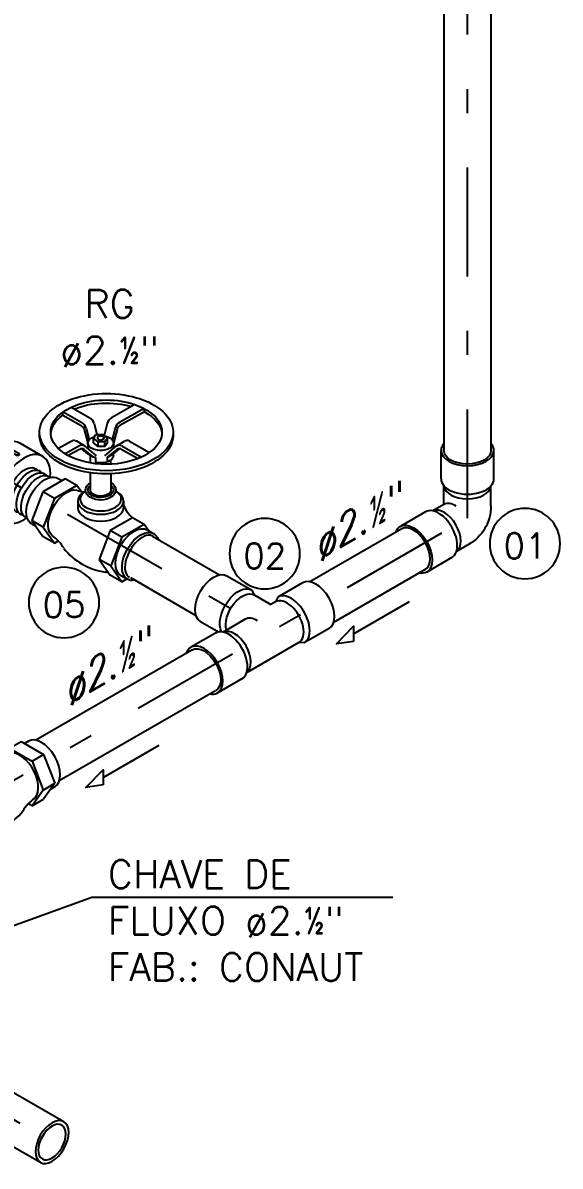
# Model space of a CAD drawing. Header units: millimetres. Extents: x 0 to 114, y 0 to 82.
# Drawn here: x 20.153 to 22.376, y 7.013 to 11.742 of the extents above; entities that cross this region are included whole.
import ezdxf
from ezdxf.enums import TextEntityAlignment as Align

# ---------------------------------------------------------------- set-up
doc = ezdxf.new("R2010")
doc.units = ezdxf.units.MM
doc.linetypes.add('DASHDOT', pattern=[1, 0.5, -0.25, 0, -0.25])
for name, color, linetype in [('INC-DETALHES', 7, 'Continuous'), ('INC-DETALHES-TXT', 7, 'Continuous'), ('tinterno', 252, 'Continuous')]:
    doc.layers.add(name, color=color, linetype=linetype)
doc.styles.add('25', font='ROMANS.SHX', dxfattribs={"width": 0.7, "height": 0.05})
doc.styles.add('60-50', font='romans.shx', dxfattribs={"height": 0.08})
doc.styles.add('60-75', font='romans.shx', dxfattribs={"height": 0.12})
doc.dimstyles.new('SETAS50', dxfattribs={"dimtxt": 0.08, "dimasz": 0.1, "dimexe": 0.15, "dimexo": 0, "dimgap": 0.1, "dimtad": 1, "dimzin": 10, "dimdsep": 46, "dimtxsty": '60-50', "dimblk1": 'OPEN', "dimblk2": 'OPEN', "dimsah": 1, "dimcen": 0, "dimclrd": 8, "dimclre": 8, "dimclrt": 7, "dimadec": 0, "dimazin": 0, "dimtfac": 1, "dimtix": 1, "dimtmove": 2, "dimatfit": 3, "dimldrblk": 'OPEN', "dimfxl": 0.15, "dimtolj": 1, "dimtzin": 6, "dimarcsym": 0})

# ---------------------------------------------------------------- blocks, each defined once
blk = doc.blocks.new('nipel')
for p, q in [((0.0266, 0.108, -0.0234), (-0.0212, 0.0803, -0.0234)), ((0.1068, -0.0309, -0.0234), (0.0589, -0.0586, -0.0234))]:
    blk.add_line(p, q)
at = {"extrusion": (0, 0, -1)}
for centre, major_axis, ratio, start_param, end_param in [((0.0667, 0.0385, -0.0468), (0.0401, -0.0694), 0.57735, -3.141593, 0), ((0.1042, 0.0602, -0.0468), (0.025, -0.0433), 0.543752, 2.902493, 6.522284), ((0.0188, 0.0109, -0.0234), (-0.0401, 0.0694), 0.57735, -0.89745, 0), ((0.0188, 0.0109, -0.0234), (0.0401, -0.0694), 0.57735, 0, 0.89745)]:
    blk.add_ellipse(centre, major_axis=major_axis, ratio=ratio, start_param=start_param, end_param=end_param, dxfattribs=at)
for centre, start_param, end_param in [((0.0096, 0.0056), 2.935794, 6.488984), ((0.0188, 0.0109, -0.0234), 2.94446, 6.480318), ((-0.0098, -0.0057), 3.141593, 6.283185), ((0, 0), 2.931316, 6.493462)]:
    blk.add_ellipse(centre, major_axis=(-0.025, 0.0433), ratio=0.543752, start_param=start_param, end_param=end_param)
at = {"layer": 'tinterno'}
for p, q in [((0.0285, 0.0853, -0.0234), (0.0571, 0.1018, -0.0234)), ((0.032, 0.0816, -0.0234), (0.0606, 0.0981, -0.0234)), ((0.0688, 0.0426, -0.0234), (0.0974, 0.0591, -0.0234)), ((0.0714, 0.0384, -0.0234), (0.0999, 0.0548, -0.0234)), ((0.0866, -0.0131, -0.0234), (0.1153, 0.0034, -0.0234)), ((0.0881, -0.018, -0.0234), (0.1167, -0.0014, -0.0234))]:
    blk.add_line(p, q, dxfattribs=at)
at = {"layer": 'tinterno', "extrusion": (0, 0, -1)}
for centre, major_axis, ratio, start_param, end_param in [((0.0586, 0.0993, -0.0234), (-0.00144, 0.0025), 0.577218, 0, 2.374054), ((0.0188, 0.0109, -0.0234), (-0.0401, 0.0694), 0.57735, 0, 3.141593), ((0.0299, 0.0827, -0.0234), (0.00144, -0.0025), 0.57735, 2.338223, 5.515759), ((0.0299, 0.0173, -0.0234), (0.0401, -0.0694), 0.57735, 3.891047, 3.962934), ((0.0987, 0.057, -0.0234), (-0.00125, 0.00217), 0.57735, -0.015616, 3.157208), ((0.07, 0.0404, -0.0234), (-0.00125, 0.00217), 0.57735, -0.015616, 3.157208), ((0.0299, 0.0173, -0.0234), (0.0401, -0.0694), 0.57735, 4.681158, 4.74362), ((0.1153, 0.0011, -0.0234), (0.00144, -0.0025), 0.57735, 3.909019, 6.283185), ((0.0866, -0.0155, -0.0234), (-0.00144, 0.0025), 0.57735, 0.767426, 3.944963), ((0.0299, 0.0173, -0.0234), (0.0401, -0.0694), 0.57735, -0.821342, -0.749455)]:
    blk.add_ellipse(centre, major_axis=major_axis, ratio=ratio, start_param=start_param, end_param=end_param, dxfattribs=at)
blk = doc.blocks.new('SETA2')
at = {"color": 252}
blk.add_line((0.004129, 0), (0, 0), dxfattribs=at)
at = {"color": 7}
blk.add_lwpolyline([(0.004129, -0.000486), (0.005395, -0.000004), (0.004129, 0.000486), (0.004129, -0.000486)], dxfattribs=at)
blk = doc.blocks.new('vr')
blk.add_hatch(color=7).paths.add_polyline_path([(0.0396, 0.0758), (0.0846, 0.0788), (0.0745, 0.0847), (0.0931, 0.0954), (0.0737, 0.1067), (0.055, 0.0959), (0.0449, 0.1018)])
at = {"color": 7, "extrusion": (-0.707107, -0.408248, 0.57735)}
for p, q in [((0.0952, 0.1038, -0.3383), (0.1019, 0.1134, -0.3233)), ((0.1203, 0.124, -0.3233), (0.156, 0.1034, -0.2941)), ((0.156, 0.1034, -0.2941), (0.1739, 0.0574, -0.3048)), ((0.0129, 0.0618, -0.322), (0.0485, 0.0412, -0.2929)), ((0.1739, 0.0574, -0.3048), (0.156, 0.032, -0.3446)), ((-0.0123, 0.0414, -0.3373), (-0.0055, 0.0512, -0.322)), ((0.0485, 0.0412, -0.2929), (0.0662, -0.0046, -0.3036)), ((0.1376, 0.0213, -0.3446), (0.1316, 0.0248, -0.3495)), ((0.0662, -0.0046, -0.3036), (0.0485, -0.0299, -0.3432)), ((0.0301, -0.0405, -0.3432), (0.022, -0.0358, -0.3499))]:
    blk.add_line(p, q, dxfattribs=at)
at = {"color": 7}
for p, q in [((0.1019, 0.1134, -0.3233), (0.1203, 0.124, -0.3233)), ((0.132, 0.1247), (0.1256, 0.121)), ((0.0931, 0.0954), (0.0745, 0.0847)), ((0.0274, 0.0884), (0.0274, 0.0776)), ((0.0396, 0.0758), (0.0846, 0.0788)), ((0.0846, 0.0788), (0.0745, 0.0847)), ((0.1003, 0.0884), (0.1003, 0.0776)), ((-0.0055, 0.0512, -0.322), (0.0129, 0.0618, -0.322)), ((-0.0105, 0.0424), (-0.021, 0.0364)), ((0.1739, 0.0519), (0.1674, 0.0482)), ((0.1376, 0.0213, -0.3446), (0.156, 0.032, -0.3446)), ((0.0315, -0.0303), (0.021, -0.0364)), ((0.0301, -0.0405, -0.3432), (0.0485, -0.0299, -0.3432))]:
    blk.add_line(p, q, dxfattribs=at)
at = {"color": 252, "extrusion": (-0.707107, -0.408248, 0.57735)}
for p, q in [((0.1019, 0.1134, -0.3233), (0.1376, 0.0927, -0.2941)), ((0.1376, 0.0927, -0.2941), (0.1555, 0.0467, -0.3048)), ((-0.0055, 0.0512, -0.322), (0.0301, 0.0306, -0.2929)), ((0.1555, 0.0467, -0.3048), (0.1376, 0.0213, -0.3446)), ((0.0301, 0.0306, -0.2929), (0.0479, -0.0152, -0.3036)), ((0.0479, -0.0152, -0.3036), (0.0301, -0.0405, -0.3432))]:
    blk.add_line(p, q, dxfattribs=at)
at = {"color": 2}
for p, q in [((0.0396, 0.0758), (0.0449, 0.1018)), ((0.055, 0.0959), (0.0449, 0.1018)), ((0.0737, 0.1067), (0.055, 0.0959)), ((0.0931, 0.0954), (0.0737, 0.1067))]:
    blk.add_line(p, q, dxfattribs=at)
at = {"color": 252}
for p, q in [((0.1376, 0.0927, -0.2941), (0.156, 0.1034, -0.2941)), ((0.1555, 0.0467, -0.3048), (0.1739, 0.0574, -0.3048)), ((0.0301, 0.0306, -0.2929), (0.0485, 0.0412, -0.2929)), ((0.0479, -0.0152, -0.3036), (0.0662, -0.0046, -0.3036))]:
    blk.add_line(p, q, dxfattribs=at)
at = {"color": 7}
for centre, radius, start, end in [((0.0866, 0.1401), 0.0373, 275.9013, 293.8607), ((-0.0279, 0.107, -0.322), 0.0609, 312.0264, 335.1222), ((0.1786, -0.0193), 0.0644, 125.0533, 149.9281), ((0.041, 0.0786), 0.1049, 278.7164, 321.2836), ((0.0746, -0.1409, -0.1161), 0.1172, 98.7164, 101.5649)]:
    blk.add_arc(centre, radius, start, end, dxfattribs=at)
for centre, start_param, end_param in [((0.1529, 0.0883), 3.141593, 6.283185), ((0.118, 0.0679), 3.141593, 6.081779), ((0.0105, 0.0061), 3.141593, 6.283185), ((0, 0), 0, 0.466483), ((0, 0), 2.67511, 3.187706)]:
    blk.add_ellipse(centre, major_axis=(-0.021, 0.0364), ratio=0.57735, start_param=start_param, end_param=end_param, dxfattribs=at)
at = {"color": 7, "extrusion": (0, 0, -1)}
for centre, major_axis, ratio, start_param, end_param in [((0.0638, 0.0884), (0.0365, 0), 0.57735, 3.141593, 6.283185), ((0.0638, 0.0776), (-0.0365, 0), 0.57735, 3.141593, 6.283185), ((0, 0), (-0.0188, 0.0325), 0.518014, -0.067265, 3.208858)]:
    blk.add_ellipse(centre, major_axis=major_axis, ratio=ratio, start_param=start_param, end_param=end_param, dxfattribs=at)
at = {"color": 252, "extrusion": (0, 0, -1)}
blk.add_ellipse((0.0638, 0.0884), major_axis=(-0.0365, 0), ratio=0.57735, start_param=3.141593, end_param=6.283185, dxfattribs=at)
at = {"color": 252}
blk.add_ellipse((0, 0), major_axis=(-0.021, 0.0364), ratio=0.57735, start_param=3.187706, end_param=6.283185, dxfattribs=at)
blk = doc.blocks.new('S1AD321')
at = {"color": 252}
blk.add_circle((0, 0), 0.0562, dxfattribs=at)
at = {"color": 7, "style": '25'}
blk.add_attdef('DETALHE', text='', height=0.04, dxfattribs=at).set_placement((0, -0.0235), align=Align.CENTER)
for tag, flags, p in [('DESCRICAO', 1, (0, -0.0868)), ('MARCA', 1, (0, -0.1502)), ('QUANT.', 3, (0, -0.2175))]:
    blk.add_attdef(tag, text='', height=0.04, dxfattribs=dict(at, flags=flags)).set_placement(p, align=Align.CENTER)
blk = doc.blocks.new('tei1')
for p, q in [((-0.0562, 0.1034), (-0.0562, 0.1641)), ((0.0562, 0.1034), (0.0562, 0.1641)), ((-0.0934, 0.1188), (-0.0549, 0.0966)), ((-0.05, 0.0341), (-0.05, 0.0886)), ((0.05, -0.0399), (0.05, 0.0886)), ((-0.1496, 0.0215), (-0.0971, -0.0089)), ((-0.0971, -0.0089), (-0.0854, -0.0084)), ((-0.0854, -0.0084), (-0.05, -0.0289)), ((-0.0562, -0.0498), (-0.05, -0.0399)), ((-0.05, -0.0399), (-0.05, -0.0289)), ((0.0562, -0.0498), (0.05, -0.0399)), ((-0.0562, -0.1105), (-0.0562, -0.0498)), ((0.0562, -0.1105), (0.0562, -0.0498))]:
    blk.add_line(p, q)
at = {"extrusion": (0, 0, -1)}
for centre, major_axis, start_param, end_param in [((0, 0.1641, -0.4677), (0.0562, 0), 3.135616, 3.615755), ((0, 0.1641, -0.4677), (0.0562, 0), -0.474162, 0), ((0, 0.1034, -0.4677), (-0.0562, 0), 5.80674, 6.283185), ((0, 0.1034, -0.4677), (-0.0562, 0), 3.141593, 3.618038), ((0, -0.1105), (-0.0562, 0), 3.141593, 6.283185)]:
    blk.add_ellipse(centre, major_axis=major_axis, ratio=0.57735, start_param=start_param, end_param=end_param, dxfattribs=at)
for centre, major_axis, ratio in [((0, 0.1641, -0.4677), (0.05, 0), 0.577374), ((-0.1215, 0.0702, -0.1581), (-0.0281, -0.0487), 0.57735)]:
    blk.add_ellipse(centre, major_axis=major_axis, ratio=ratio, start_param=3.141593, end_param=6.283185)
at = {"layer": 'tinterno', "extrusion": (0, 0, -1)}
for centre, major_axis, start_param, end_param in [((0, 0.1641, -0.4677), (0.0562, 0), 0, 3.135616), ((0, 0.0899, -0.4677), (-0.05, 0), 3.19046, 6.234318), ((0, 0.1034, -0.4677), (-0.0562, 0), 3.618038, 5.80674), ((0, 0.0341, -0.3129), (0.05, 0), 2.321606, 3.141593), ((0, -0.0399), (0.05, 0), 0, 3.141593), ((0, -0.0498), (0.0562, 0), 0, 3.141593)]:
    blk.add_ellipse(centre, major_axis=major_axis, ratio=0.57735, start_param=start_param, end_param=end_param, dxfattribs=at)
at = {"layer": 'tinterno'}
for centre, major_axis, start_param in [((-0.069, 0.0398, -0.1581), (0.0281, 0.0487), 0.344779), ((-0.0604, 0.0349, -0.1581), (0.025, 0.0433), 0.487246)]:
    blk.add_ellipse(centre, major_axis=major_axis, ratio=0.57735, start_param=start_param, end_param=3.141593, dxfattribs=at)
blk = doc.blocks.new('j90i3')
for p, q in [((-0.0562, 0.0833), (-0.0562, 0.144)), ((0.0562, 0.0833), (0.0562, 0.144)), ((-0.05, 0.026), (-0.05, 0.0685)), ((0.05, 0.0289), (0.05, 0.0685)), ((0.05, 0.0289), (0.0734, 0.0153)), ((0.0894, 0.0133), (0.1418, -0.017)), ((-0.0025, -0.0563), (0.0234, -0.0713)), ((0.0332, -0.084), (0.0867, -0.1149, 0.4677))]:
    blk.add_line(p, q)
blk.add_arc((0.045, 0.026), 0.095, 180, 240)
at = {"extrusion": (0, 0, -1)}
for centre, major_axis, ratio, start_param, end_param in [((0, 0.144), (0.0562, 0), 0.57735, 3.135616, 3.615755), ((0, 0.144), (0.0562, 0), 0.57735, -0.474162, 0), ((0, 0.0833), (-0.0562, 0), 0.57735, 5.809061, 6.283185), ((0, 0.0833), (-0.0562, 0), 0.57735, 3.141593, 3.615717), ((0.0613, -0.0354), (0.0281, 0.0487), 0.57735, 5.809061, 6.283185), ((0.1148, -0.0663, 0.4677), (0.025, 0.0433), 0.577374, 3.141593, 6.283185), ((0.0613, -0.0354), (0.0281, 0.0487), 0.57735, 3.141593, 3.615717)]:
    blk.add_ellipse(centre, major_axis=major_axis, ratio=ratio, start_param=start_param, end_param=end_param, dxfattribs=at)
for centre, major_axis, ratio, start_param, end_param in [((0, 0.144), (0.05, 0), 0.577374, 3.141593, 6.283185), ((0.1148, -0.0663, 0.4677), (0.0281, 0.0487), 0.57735, -0.474162, 0), ((0.1148, -0.0663, 0.4677), (0.0281, 0.0487), 0.57735, 3.135616, 3.615755)]:
    blk.add_ellipse(centre, major_axis=major_axis, ratio=ratio, start_param=start_param, end_param=end_param)
at = {"layer": 'tinterno', "extrusion": (0, 0, -1)}
for centre, major_axis, start_param, end_param in [((0, 0.144), (0.0562, 0), 0, 3.135616), ((0, 0.0833), (-0.0562, 0), 3.615717, 5.809061), ((0, 0.0698), (-0.05, 0), 3.19046, 6.234318), ((0.025, -0.0144), (-0.025, -0.0433), 2.321606, 3.141593), ((0.0496, -0.0286), (0.025, 0.0433), 3.19046, 6.234318), ((0.0613, -0.0354), (0.0281, 0.0487), 3.615717, 5.809061)]:
    blk.add_ellipse(centre, major_axis=major_axis, ratio=0.57735, start_param=start_param, end_param=end_param, dxfattribs=at)
at = {"layer": 'tinterno'}
blk.add_ellipse((0.1148, -0.0663, 0.4677), major_axis=(0.0281, 0.0487), ratio=0.57735, start_param=0, end_param=3.135616, dxfattribs=at)
blk = doc.blocks.new('_OPEN')
at = {"color": 0, "linetype": 'ByBlock'}
for p, q in [((-1, 0.167), (0, 0)), ((0, 0), (-1, -0.167)), ((0, 0), (-1, 0))]:
    blk.add_line(p, q, dxfattribs=at)
blk = doc.blocks.new('A$C31790487')
at = {"layer": 'INC-DETALHES', "color": 252, "linetype": 'DASHDOT', "ltscale": 0.5}
for p, q in [((-2.1568, -10.8039, -0.0556), (-2.1568, -8.0505, -0.0556)), ((-3.5571, -10.5171, -0.0556), (-2.6086, -11.0647, -0.0556)), ((-3.8757, -11.7963, -0.0556), (-2.1568, -10.8039, -0.0556)), ((-4.8458, -11.2362, -0.0556), (-3.1488, -12.2157, -2.6348))]:
    blk.add_line(p, q, dxfattribs=at)
at = {"layer": 'INC-DETALHES'}
for p, q in [((-2.2108, -8.1788, -0.0556), (-2.2108, -10.6484, -0.0556)), ((-2.1028, -8.1788, -0.0556), (-2.1028, -10.6484, -0.0556)), ((-2.3079, -10.8287, -0.0556), (-2.5187, -10.9504, -0.0556)), ((-2.2539, -10.9223, -0.0556), (-2.4647, -11.044, -0.0556)), ((-2.7901, -11.1072, -0.0556), (-3.1488, -11.3142, -0.0556)), ((-2.7361, -11.2007, -0.0556), (-3.0948, -11.4078, -0.0556))]:
    blk.add_line(p, q, dxfattribs=at)
at = {"layer": 'INC-DETALHES', "color": 7}
for p, q in [((-3.0866, -10.5673, -0.0556), (-3.0859, -10.5596, -0.0556)), ((-3.0677, -10.5491, -0.0556), (-3.0248, -10.5734, -0.0556)), ((-2.9208, -10.5429, -0.0556), (-2.9747, -10.5734, -0.0556)), ((-2.8991, -10.5596, -0.0556), (-2.9553, -10.5914, -0.0556)), ((-2.8991, -10.5596, -0.0556), (-2.9, -10.5519, -0.0556)), ((-3.0866, -10.5673, -0.0556), (-3.0442, -10.5914, -0.0556)), ((-3.0147, -10.5866, -0.0556), (-3.0081, -10.6117, -0.0556)), ((-2.9848, -10.5866, -0.0556), (-2.9919, -10.6139, -0.0556)), ((-3.0374, -10.6002, -0.0556), (-3.0291, -10.6314, -0.0556)), ((-2.9621, -10.6002, -0.0556), (-2.9703, -10.6314, -0.0556)), ((-3.066, -10.6269, -0.0556), (-3.0966, -10.6442, -0.0556)), ((-3.0366, -10.6378, -0.0556), (-3.0546, -10.6273, -0.0556)), ((-3.0095, -10.6604, -0.0556), (-3.036, -10.6381, -0.0556)), ((-3.0291, -10.6314, -0.0556), (-3.0291, -10.6439, -0.0556)), ((-3.016, -10.6311, -0.0556), (-3.016, -10.6201, -0.0556)), ((-2.9899, -10.6604, -0.0556), (-2.9634, -10.6381, -0.0556)), ((-2.9843, -10.631, -0.0556), (-2.9843, -10.6199, -0.0556)), ((-2.9703, -10.6314, -0.0556), (-2.9703, -10.6439, -0.0556)), ((-2.9629, -10.6378, -0.0556), (-2.9448, -10.6273, -0.0556)), ((-2.9334, -10.6269, -0.0556), (-2.8874, -10.6529, -0.0556)), ((-3.0485, -10.6459, -0.0556), (-3.074, -10.6603, -0.0556)), ((-3.0291, -10.6563, -0.0556), (-3.0432, -10.6445, -0.0556)), ((-3.0158, -10.664, -0.0556), (-3.0291, -10.6562, -0.0556)), ((-3.0241, -10.6591, -0.0556), (-3.0241, -10.677, -0.0556)), ((-3.0113, -10.6648, -0.0556), (-3.0113, -10.6756, -0.0556)), ((-2.9837, -10.664, -0.0556), (-2.9703, -10.6562, -0.0556)), ((-2.9836, -10.6739, -0.0556), (-2.9837, -10.664, -0.0556)), ((-2.9703, -10.6563, -0.0556), (-2.9563, -10.6445, -0.0556)), ((-2.9703, -10.66, -0.0556), (-2.9703, -10.6562, -0.0556)), ((-2.9509, -10.6459, -0.0556), (-2.9137, -10.667, -0.0556)), ((-2.976, -10.6799, -0.0556), (-2.976, -10.67, -0.0556)), ((-3.1184, -10.708, -0.0556), (-3.1145, -10.7103, -0.0556)), ((-3.1184, -10.708, -0.0556), (-3.1145, -10.7103, -0.0556)), ((-3.1184, -10.708, -0.0556), (-3.1145, -10.7103, -0.0556)), ((-3.1184, -10.708, -0.0556), (-3.1145, -10.7103, -0.0556)), ((-3.0977, -10.7125, -0.0556), (-3.0885, -10.7178, -0.0556)), ((-3.0544, -10.7288, -0.0556), (-3.081, -10.7135, -0.0556)), ((-3.0241, -10.6995, -0.0556), (-3.0241, -10.7393, -0.0556)), ((-2.9757, -10.7393, -0.0556), (-2.9759, -10.7019, -0.0556)), ((-3.0522, -10.7648, -0.0556), (-3.0522, -10.7803, -0.0556)), ((-2.9471, -10.7648, -0.0556), (-2.9471, -10.7803, -0.0556)), ((-3.1724, -10.8015, -0.0556), (-3.1685, -10.8038, -0.0556)), ((-3.1724, -10.8015, -0.0556), (-3.1685, -10.8038, -0.0556)), ((-3.1582, -10.8172, -0.0556), (-3.1488, -10.8226, -0.0556)), ((-2.8998, -10.8184, -0.0556), (-2.9263, -10.8031, -0.0556)), ((-3.1058, -10.8613, -0.0556), (-3.1324, -10.846, -0.0556)), ((-2.8926, -10.8309, -0.0556), (-2.8775, -10.8397, -0.0556)), ((-2.8807, -10.8453, -0.0556), (-2.7267, -10.9342, -0.0556)), ((-2.951, -10.9504, -0.0556), (-2.9775, -10.9351, -0.0556)), ((-2.953, -10.9357, -0.0556), (-2.9379, -10.9444, -0.0556)), ((-2.9314, -10.9407, -0.0556), (-2.7807, -11.0277, -0.0556)), ((-3.3433, -12.0413, -0.0556), (-3.0843, -12.1908, -0.0556)), ((-3.4846, -12.0844, -0.0556), (-3.136, -12.2856, -0.0556))]:
    blk.add_line(p, q, dxfattribs=at)
at = {"layer": 'INC-DETALHES', "color": 252}
for p, q in [((-3.0859, -10.5596, -0.0556), (-3.0431, -10.5839, -0.0556)), ((-2.9, -10.5519, -0.0556), (-2.9564, -10.5839, -0.0556)), ((-3.0329, -10.5971, -0.0556), (-3.0259, -10.6237, -0.0556)), ((-2.9666, -10.5971, -0.0556), (-2.9736, -10.6237, -0.0556)), ((-3.048, -10.6375, -0.0556), (-3.0811, -10.6562, -0.0556)), ((-3.0056, -10.6394, -0.0556), (-3.0057, -10.6283, -0.0556)), ((-2.9898, -10.6393, -0.0556), (-2.9898, -10.6283, -0.0556)), ((-2.9514, -10.6375, -0.0556), (-2.9056, -10.6635, -0.0556)), ((-3.0158, -10.664, -0.0556), (-3.0365, -10.6466, -0.0556)), ((-2.9837, -10.664, -0.0556), (-2.9629, -10.6466, -0.0556)), ((-3.1058, -10.7585, -0.0556), (-3.1324, -10.7432, -0.0556)), ((-3.1315, -10.8247, -0.0556), (-3.1581, -10.8094, -0.0556)), ((-2.951, -10.8479, -0.0556), (-2.9775, -10.8327, -0.0556)), ((-2.9766, -10.9139, -0.0556), (-3.0031, -10.8987, -0.0556))]:
    blk.add_line(p, q, dxfattribs=at)
at = {"layer": 'INC-DETALHES', "color": 7, "extrusion": (0.121337, 0.807431, 0.57735)}
for p, q in [((-3.016, -10.6201, -0.0556), (-3.0105, -10.6118, -0.0556)), ((-3.0105, -10.6118, -0.0556), (-2.9947, -10.6117, -0.0556)), ((-2.9947, -10.6117, -0.0556), (-2.9843, -10.6199, -0.0556))]:
    blk.add_line(p, q, dxfattribs=at)
at = {"layer": 'INC-DETALHES', "color": 252, "extrusion": (0.121337, 0.807431, 0.57735)}
for p, q in [((-3.0057, -10.6283, -0.0556), (-3.016, -10.6201, -0.0556)), ((-2.9898, -10.6283, -0.0556), (-3.0057, -10.6283, -0.0556)), ((-2.9843, -10.6199, -0.0556), (-2.9898, -10.6283, -0.0556))]:
    blk.add_line(p, q, dxfattribs=at)
at = {"layer": 'INC-DETALHES', "color": 7, "extrusion": (0.707107, -0.408248, 0.57735)}
for p, q in [((-3.081, -10.7135, -0.0556), (-3.1324, -10.7432, -0.0556)), ((-3.1324, -10.7432, -0.0556), (-3.1581, -10.8094, -0.0556)), ((-3.0448, -10.7426, -0.0556), (-3.0544, -10.7288, -0.0556)), ((-3.1581, -10.8094, -0.0556), (-3.1324, -10.846, -0.0556)), ((-2.9263, -10.8031, -0.0556), (-2.9775, -10.8327, -0.0556)), ((-2.8899, -10.8325, -0.0556), (-2.8998, -10.8184, -0.0556)), ((-2.9775, -10.8327, -0.0556), (-3.0031, -10.8987, -0.0556)), ((-3.1058, -10.8613, -0.0556), (-3.0972, -10.8563, -0.0556)), ((-3.0031, -10.8987, -0.0556), (-2.9775, -10.9351, -0.0556)), ((-2.951, -10.9504, -0.0556), (-2.9393, -10.9436, -0.0556))]:
    blk.add_line(p, q, dxfattribs=at)
at = {"layer": 'INC-DETALHES', "color": 252, "extrusion": (0.707107, -0.408248, 0.57735)}
for p, q in [((-3.0544, -10.7288, -0.0556), (-3.1058, -10.7585, -0.0556)), ((-3.1058, -10.7585, -0.0556), (-3.1315, -10.8247, -0.0556)), ((-3.1315, -10.8247, -0.0556), (-3.1058, -10.8613, -0.0556)), ((-2.8998, -10.8184, -0.0556), (-2.951, -10.8479, -0.0556)), ((-2.951, -10.8479, -0.0556), (-2.9766, -10.9139, -0.0556)), ((-2.9766, -10.9139, -0.0556), (-2.951, -10.9504, -0.0556))]:
    blk.add_line(p, q, dxfattribs=at)
at = {"layer": 'INC-DETALHES', "color": 7, "extrusion": (0.121337, 0.807431, 0.57735), "elevation": -15.0253}
blk.add_lwpolyline([(1.3713, -2.2719), (1.3713, -2.2719), (1.3755, -2.2562), (1.3912, -2.252), (1.4026, -2.2635)], dxfattribs=at)
at = {"layer": 'INC-DETALHES', "color": 252}
for centre, radius, start, end in [((-3.0538, -10.6026, 0.0443), 0.0216, 14.7743, 60.3451), ((-2.9457, -10.6026, 0.0443), 0.0216, 119.6549, 165.2257), ((-3.0426, -10.6474, -4.9137), 0.0114, 54.8552, 118.6389), ((-2.9569, -10.6474, -4.9137), 0.0114, 61.3611, 125.1448), ((-3.0431, -10.6559, -4.9137), 0.0114, 90.567, 118.6389), ((-3.0431, -10.6559, -4.9137), 0.0114, 54.8552, 90.567), ((-2.9564, -10.6559, -4.9137), 0.0114, 89.433, 125.1448), ((-2.9564, -10.6559, -4.9137), 0.0114, 61.3611, 89.433)]:
    blk.add_arc(centre, radius, start, end, dxfattribs=at)
at = {"layer": 'INC-DETALHES', "color": 7}
for centre, radius, start, end in [((-3.0356, -10.5921, 0.0443), 0.0216, 14.7743, 60.3451), ((-2.9639, -10.5921, 0.0443), 0.0216, 119.6549, 165.2257), ((-3.0513, -10.6039, 0.0443), 0.0144, 14.7743, 60.3511), ((-2.9482, -10.6039, 0.0443), 0.0144, 119.6489, 165.2257), ((-3.0607, -10.6369, -4.9137), 0.0114, 57.9076, 118.3168), ((-2.9388, -10.6369, -4.9137), 0.0114, 61.6832, 122.0924), ((-3.0323, -10.6904, 0.1985), 0.0537, 246.1393, 264.0987), ((-2.8676, -10.738, -0.2651), 0.0877, 204.8778, 227.9736), ((-3.1648, -10.9198, 0.1985), 0.0928, 30.0719, 54.9467), ((-2.9667, -10.7789, 0.1985), 0.151, 218.7164, 261.2836), ((-3.0152, -11.0949, 0.0313), 0.1688, 78.4351, 81.2836)]:
    blk.add_arc(centre, radius, start, end, dxfattribs=at)
at = {"layer": 'INC-DETALHES', "color": 252, "extrusion": (-0.03406, -0.815786, 0.57735)}
blk.add_arc((-2.5539, -9.1598, 6.6713), 0.00771, 95.0884, 94.5802, dxfattribs=at)
at = {"layer": 'INC-DETALHES', "color": 7, "extrusion": (0, 0, -1)}
for centre, major_axis, ratio, start_param, end_param in [((-2.9867, -10.6063, 0.0443), (-0.1536, 0), 0.57735, 6.242573, 9.46539), ((-2.9867, -10.6135, 0.0443), (-0.128, 0), 0.57735, 0.955193, 2.038688), ((-2.9867, -10.6135, 0.0443), (-0.128, 0), 0.57735, 2.323911, 3.092853), ((-2.9867, -10.6135, 0.0443), (-0.128, 0), 0.57735, 0.04874, 0.674634), ((-2.9867, -10.6135, 0.0443), (-0.1536, 0), 0.57735, 3.100981, 6.323797), ((-2.9867, -10.6063, 0.0443), (-0.128, 0), 0.57735, 3.190333, 6.234445), ((-2.9997, -10.6314, 0.1985), (0.0294, 0), 0.57735, 3.141593, 4.218379), ((-2.9997, -10.6314, 0.1985), (0.0294, 0), 0.57735, -1.231641, 0), ((-3.0042, -10.6484, -4.9137), (0.0294, 0), 0.57735, 1.815196, 1.975894), ((-2.9997, -10.66, 0.1985), (0.0294, 0), 0.57735, 0, 1.975894), ((-3.1279, -10.7649, 0.1985), (-0.0302, -0.0524), 0.57735, 0, 3.141593), ((-3.0776, -10.7942, 0.1985), (0.0302, 0.0524), 0.57735, 3.141593, 6.081779), ((-2.9997, -10.7393, 0.1985), (0.0347, 0), 0.663092, -0.809795, 3.897212), ((-2.9999, -10.7393, -1.056), (0.0242, 0), 0.57735, -0.004698, 3.141593), ((-2.9228, -10.8833, 0.1985), (0.0302, 0.0524), 0.57735, 3.141593, 6.283185), ((-2.9077, -10.892, 0.1985), (-0.0302, -0.0524), 0.57735, 3.141593, 3.608076), ((-2.9077, -10.892, 0.1985), (-0.0302, -0.0524), 0.57735, -0.466483, 0.046113), ((-3.1113, -12.2378, -2.1297), (0.027, 0.0468), 0.577362, -3.141592653589793, 3.141592653589793)]:
    blk.add_ellipse(centre, major_axis=major_axis, ratio=ratio, start_param=start_param, end_param=end_param, dxfattribs=at)
at = {"layer": 'INC-DETALHES', "color": 252, "extrusion": (0, 0, -1)}
for centre, major_axis, start_param, end_param in [((-2.9867, -10.6063, 0.0443), (-0.128, 0), 6.234445, 9.473518), ((-2.9867, -10.6063, 0.0443), (-0.1536, 0), 3.182204, 6.242573), ((-2.9997, -10.6314, 0.1985), (0.0294, 0), 0, 3.141593), ((-2.9997, -10.7393, 0.1985), (0.0294, 0), -0.617466, 3.678076), ((-2.9077, -10.892, 0.1985), (-0.0302, -0.0524), 0.046113, 3.141593)]:
    blk.add_ellipse(centre, major_axis=major_axis, ratio=0.57735, start_param=start_param, end_param=end_param, dxfattribs=at)
at = {"layer": 'INC-DETALHES', "color": 7}
for centre, major_axis, ratio, start_param, end_param in [((-2.9996, -10.7648, 0.1985), (0.0525, 0), 0.57735, 2.41983, 3.141593), ((-2.9996, -10.7648, 0.1985), (0.0525, 0), 0.57735, 0, 0.721762), ((-2.9996, -10.7803, 0.1985), (0.0525, 0), 0.57735, 3.141593, 6.283185), ((-2.9077, -10.892, 0.1985), (0.0271, 0.0469), 0.518014, -0.067265, 3.208858)]:
    blk.add_ellipse(centre, major_axis=major_axis, ratio=ratio, start_param=start_param, end_param=end_param, dxfattribs=at)
at = {"layer": 'INC-DETALHES', "color": 252}
for centre, major_axis, start_param, end_param in [((-2.9996, -10.7599, 0.1985), (0.0474, 0), 2.391023, 7.039474), ((-2.9996, -10.7648, 0.1985), (0.0525, 0), 3.141593, 6.283185)]:
    blk.add_ellipse(centre, major_axis=major_axis, ratio=0.57735, start_param=start_param, end_param=end_param, dxfattribs=at)
at = {"layer": 'INC-DETALHES', "color": 252, "extrusion": (0, 0, -1)}
blk.add_ellipse((-3.1113, -12.2378, -2.1297), major_axis=(-0.0224, -0.0388), ratio=0.57735, dxfattribs=at)
at = {"layer": 'INC-DETALHES', "color": 7}
for name, p, xscale, yscale, zscale in [('nipel', (-3.1561, -10.7486, 0.1985), -1.08, 1.08, 1.08), ('j90i3', (-2.1568, -10.8039, -0.7009), -1.08, 1.08, 1.08), ('vr', (-3.3556, -11.496, -0.0324), 1.44, 1.44, 1.44)]:
    blk.add_blockref(name, p, dxfattribs=dict(at, xscale=xscale, yscale=yscale, zscale=zscale))
at = {"layer": 'INC-DETALHES', "color": 7, "xscale": -1.079999999999995, "yscale": 1.079999999999995, "zscale": 1.079999999999995, "rotation": 119.9999999999976}
blk.add_blockref('tei1', (-2.6086, -11.0647, -0.0324), dxfattribs=at)
at = {"layer": 'INC-DETALHES-TXT'}
ref = blk.add_blockref('S1AD321', (-2.0247, -10.8625, -0.7009), dxfattribs=dict(at, xscale=-1.44, yscale=1.44, zscale=1.44))
ref.add_attrib('DETALHE', '01', dxfattribs={"layer": '0', "color": 7, "height": 0.0576, "style": '25'}).set_placement((-2.0247, -10.8964, -0.7009), align=Align.CENTER)
ref = blk.add_blockref('S1AD321', (-2.6227, -10.8856, -0.234), dxfattribs=dict(at, xscale=-1.44, yscale=1.44, zscale=1.44))
ref.add_attrib('DETALHE', '02', dxfattribs={"layer": '0', "color": 7, "height": 0.0576, "style": '25'}).set_placement((-2.6227, -10.9195, -0.234), align=Align.CENTER)
ref = blk.add_blockref('S1AD321', (-3.0839, -10.9979, -3.4131), dxfattribs=dict(at, xscale=-1.44, yscale=1.44, zscale=1.44))
ref.add_attrib('DETALHE', '05', dxfattribs={"layer": '0', "color": 7, "height": 0.0576, "style": '25'}).set_placement((-3.0839, -11.0318, -3.4131), align=Align.CENTER)
at = {"layer": 'INC-DETALHES-TXT', "extrusion": (-0.707107, 0.408248, 0.57735), "xscale": -44.08920000000056, "zscale": 44.08920000000041, "rotation": 135.0000000000001}
for p, yscale in [((10.6675, 2.6063, -2.4618), 44.08920000000066), ((11.2408, 2.3507, -2.2339), 44.08920000000065)]:
    blk.add_blockref('SETA2', p, dxfattribs=dict(at, yscale=yscale))
at = {"layer": 'INC-DETALHES-TXT', "style": '60-75', "oblique": 30}
for p in [(-2.4018, -10.8436, 12.2547), (-2.9774, -11.1759, 12.1776)]:
    blk.add_text('ø2.½"', height=0.064, rotation=30, dxfattribs=at).set_placement(p, align=Align.CENTER)
at = {"layer": 'INC-DETALHES-TXT', "char_height": 0.064, "style": '60-75'}
for s, insert, width, attachment_point in [('RG ø2.½"', (-2.9791, -10.2795, -0.8131), 0.1344, 2), ('CHAVE DE FLUXO ø2.½" FAB.: CONAUT', (-2.9831, -11.5902, -0.9408), 0.680238, 1)]:
    blk.add_mtext(s, dxfattribs=dict(at, insert=insert, width=width, attachment_point=attachment_point))
at = {"layer": 'INC-DETALHES-TXT'}
blk.add_leader([(-3.3877, -11.808, -0.0556), (-3.0197, -11.6751, -0.0556), (-2.3286, -11.6751, -0.0556)], dimstyle='SETAS50', override={"dimclrd": 8}, dxfattribs=at)

msp = doc.modelspace()

# ---------------------------------------------------------------- block references
at = {"color": 7, "xscale": 1.8, "yscale": 1.8, "zscale": 1.8}
msp.add_blockref('A$C31790487', (25.8746, 29.1406, 0.2002), dxfattribs=at)

doc.saveas('drawing.dxf')
